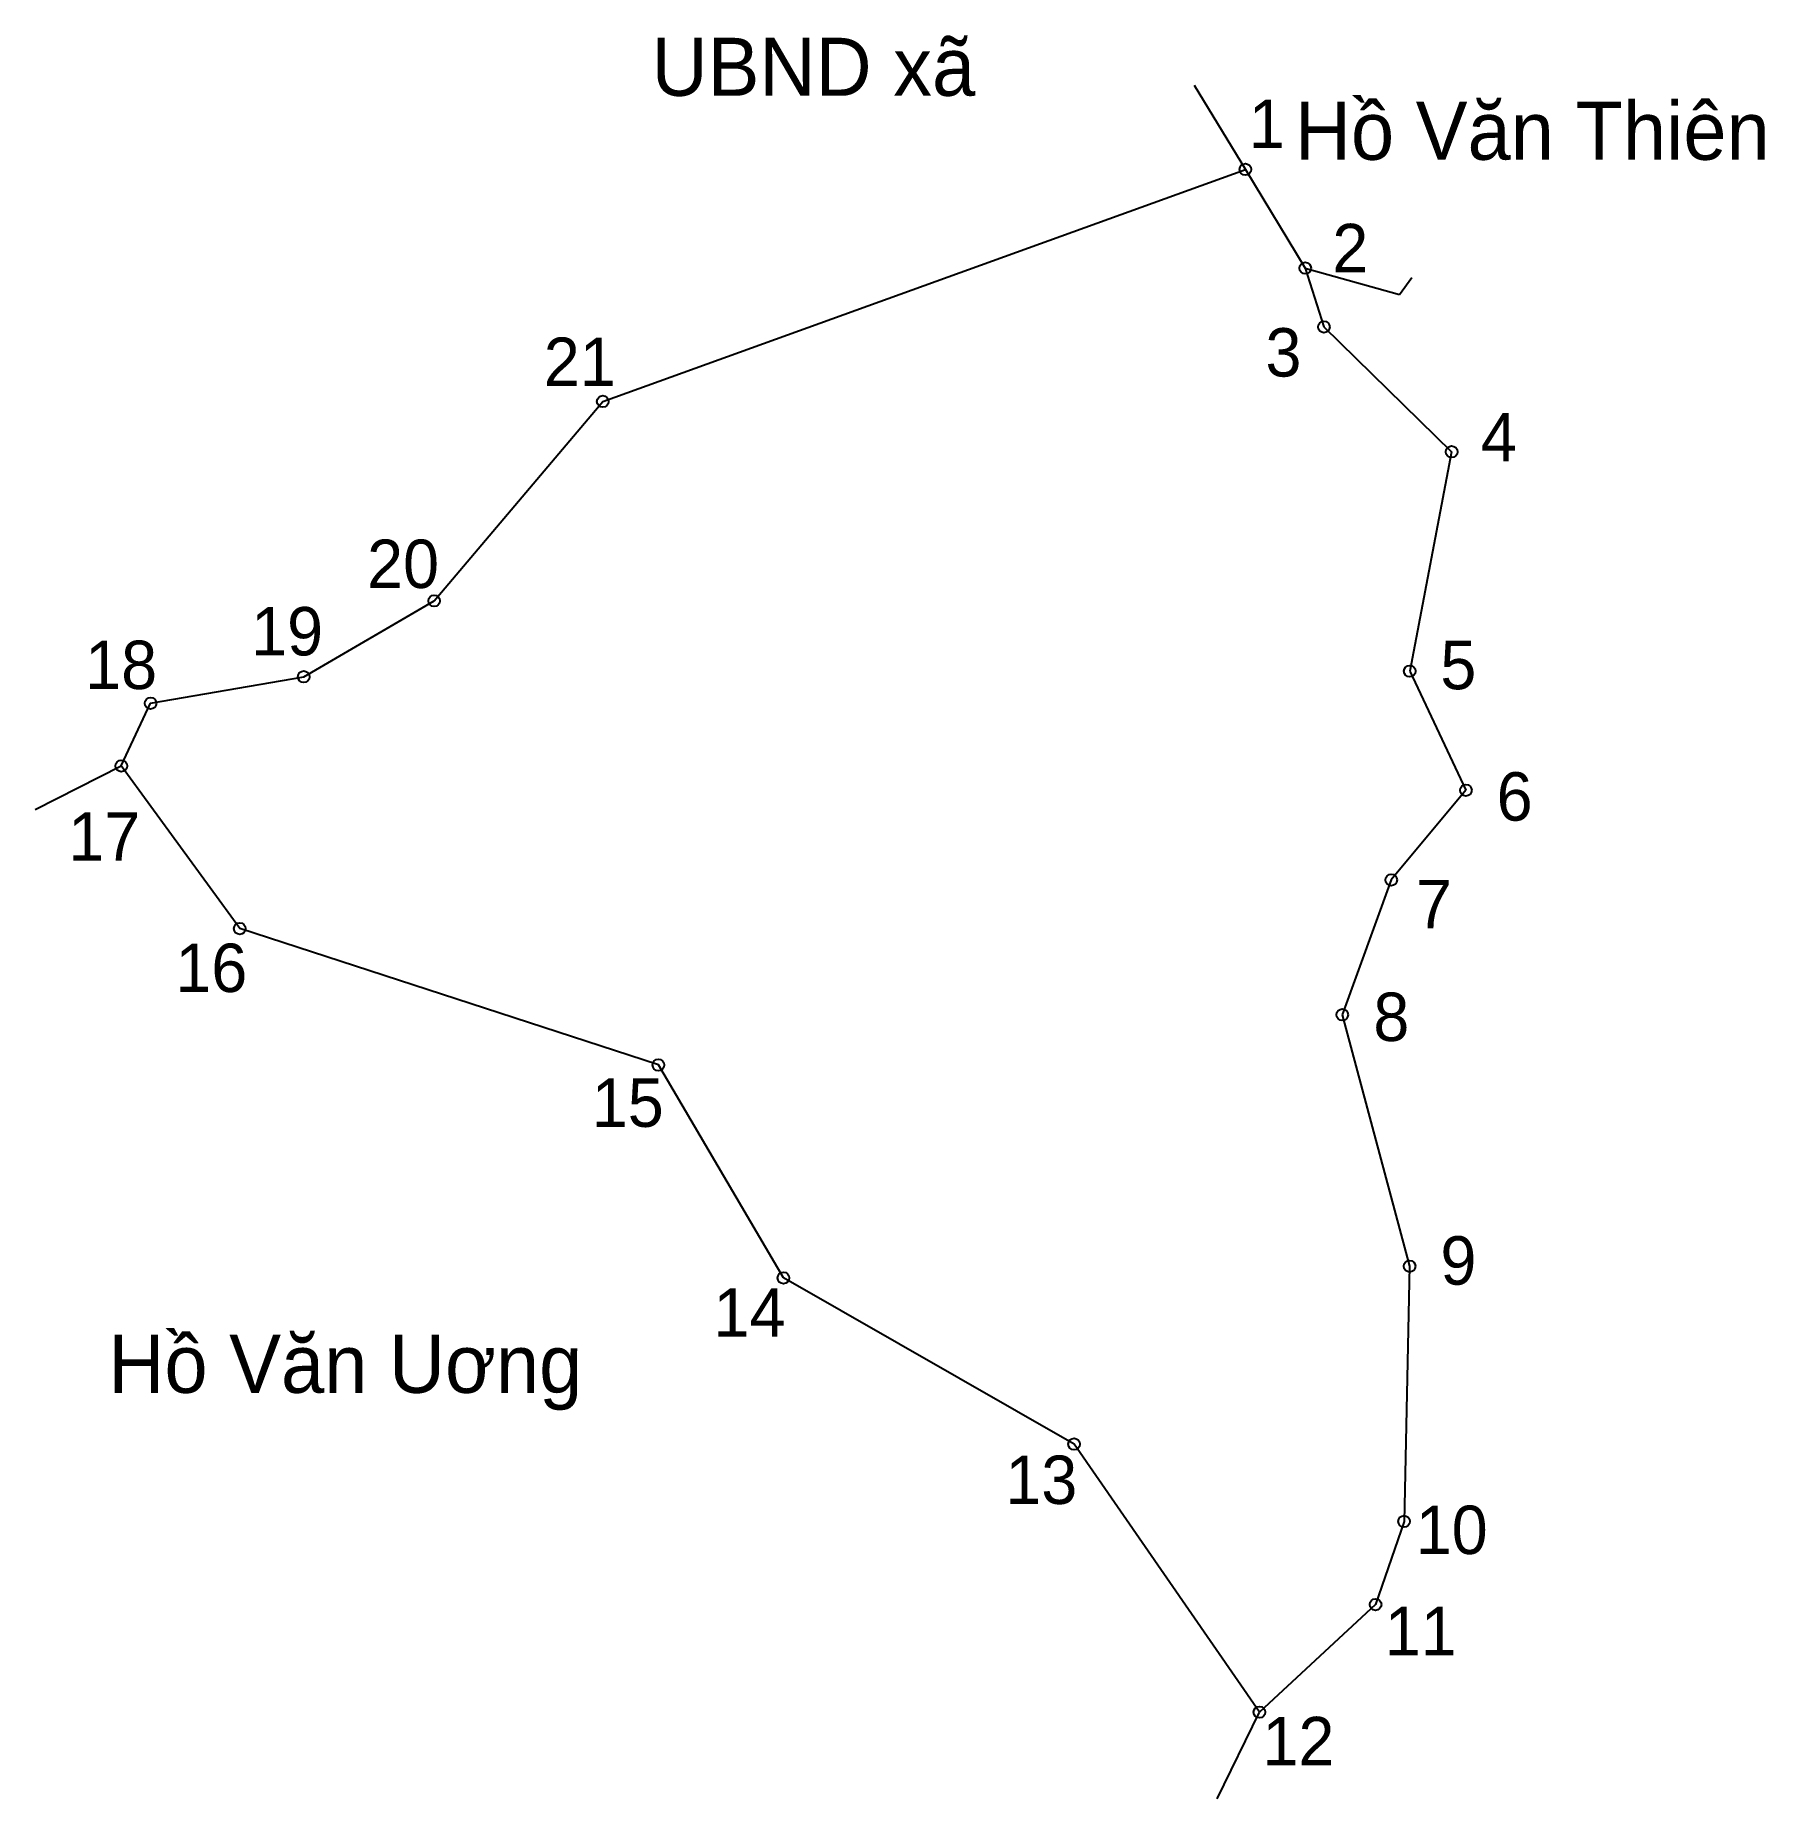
# Model space of a CAD drawing. Extents: x 547291 to 547440, y 1824296 to 1824448.
import ezdxf

# ---------------------------------------------------------------- set-up
doc = ezdxf.new("R2010")
doc.units = 0
for name, color, linetype in [('CanhThua', 7, 'Continuous'), ('MocDinhThua', 7, 'Continuous'), ('RauThua', 7, 'Continuous'), ('SoHieuDinhThua', 7, 'Continuous'), ('TenChuLanCan', 7, 'Continuous')]:
    doc.layers.add(name, color=color, linetype=linetype)

msp = doc.modelspace()

# ---------------------------------------------------------------- linework, layer by layer
at = {"layer": 'CanhThua'}
for p, q in [((547340.13, 1824416.59), (547395.59, 1824436.62)), ((547395.59, 1824436.62), (547400.76, 1824428.1)), ((547400.76, 1824428.1), (547402.37, 1824423.02)), ((547402.37, 1824423.02), (547413.39, 1824412.25)), ((547325.58, 1824399.38), (547340.13, 1824416.59)), ((547413.39, 1824412.25), (547409.77, 1824393.31)), ((547314.32, 1824392.83), (547325.58, 1824399.38)), ((547409.77, 1824393.31), (547414.62, 1824383.03)), ((547301.11, 1824390.54), (547314.32, 1824392.83)), ((547298.58, 1824385.13), (547301.11, 1824390.54)), ((547308.8, 1824371.09), (547298.58, 1824385.13)), ((547414.62, 1824383.03), (547408.18, 1824375.29)), ((547408.18, 1824375.29), (547403.95, 1824363.66)), ((547344.93, 1824359.32), (547308.8, 1824371.09)), ((547403.95, 1824363.66), (547409.76, 1824341.95)), ((547355.72, 1824340.94), (547344.93, 1824359.32)), ((547409.76, 1824341.95), (547409.28, 1824319.93)), ((547380.8, 1824326.6), (547355.72, 1824340.94)), ((547396.8, 1824303.46), (547380.8, 1824326.6)), ((547409.28, 1824319.93), (547406.82, 1824312.75)), ((547406.82, 1824312.75), (547396.8, 1824303.46))]:
    msp.add_line(p, q, dxfattribs=at)
at = {"layer": 'MocDinhThua'}
for centre in [(547395.59, 1824436.62), (547400.76, 1824428.1), (547402.37, 1824423.02), (547340.13, 1824416.59), (547413.39, 1824412.25), (547325.58, 1824399.38), (547314.32, 1824392.83), (547409.77, 1824393.31), (547301.11, 1824390.54), (547298.58, 1824385.13), (547414.62, 1824383.03), (547408.18, 1824375.29), (547308.8, 1824371.09), (547403.95, 1824363.66), (547344.93, 1824359.32), (547355.72, 1824340.94), (547409.76, 1824341.95), (547380.8, 1824326.6), (547409.28, 1824319.93), (547406.82, 1824312.75), (547396.8, 1824303.46)]:
    msp.add_circle(centre, 0.501, dxfattribs=at)
at = {"layer": 'RauThua'}
for p, q in [((547391.17, 1824443.9), (547395.59, 1824436.62)), ((547400.76, 1824428.1), (547408.88, 1824425.82)), ((547408.88, 1824425.82), (547409.96, 1824427.28)), ((547291.15, 1824381.38), (547298.58, 1824385.13)), ((547393.14, 1824295.99), (547396.8, 1824303.46))]:
    msp.add_line(p, q, dxfattribs=at)

# ---------------------------------------------------------------- texts
at = {"layer": 'SoHieuDinhThua'}
for s, height, p in [('1', 4.18, (547395.89, 1824438.47)), ('2', 4.18, (547403.09, 1824427.74)), ('21', 4.176, (547335.04, 1824417.93)), ('3', 4.18, (547397.32, 1824418.74)), ('4', 4.18, (547415.9, 1824411.41)), ('20', 4.176, (547319.79, 1824400.49)), ('19', 4.176, (547309.78, 1824394.67)), ('18', 4.176, (547295.46, 1824391.77)), ('5', 4.18, (547412.41, 1824391.75)), ('6', 4.18, (547417.27, 1824380.41)), ('17', 4.176, (547294, 1824376.95)), ('7', 4.18, (547410.31, 1824371.12)), ('16', 4.176, (547303.24, 1824365.62)), ('8', 4.18, (547406.63, 1824361.39)), ('15', 4.176, (547339.18, 1824353.98)), ('9', 4.18, (547412.42, 1824340.36)), ('14', 4.176, (547349.69, 1824335.88)), ('13', 4.176, (547374.87, 1824321.43)), ('10', 4.176, (547410.29, 1824317.11)), ('11', 4.176, (547407.61, 1824308.38)), ('12', 4.176, (547397.06, 1824298.88))]:
    msp.add_text(s, height=height, dxfattribs=at).set_placement(p)
at = {"layer": 'TenChuLanCan'}
for s, height, p in [('UBND xã', 5.012, (547344.34, 1824442.97)), ('Hồ Văn Thiên', 5.0117, (547399.86, 1824437.45)), ('Hồ Văn Uơng', 5.0117, (547297.46, 1824331.02))]:
    msp.add_text(s, height=height, dxfattribs=at).set_placement(p)

doc.saveas('drawing.dxf')
